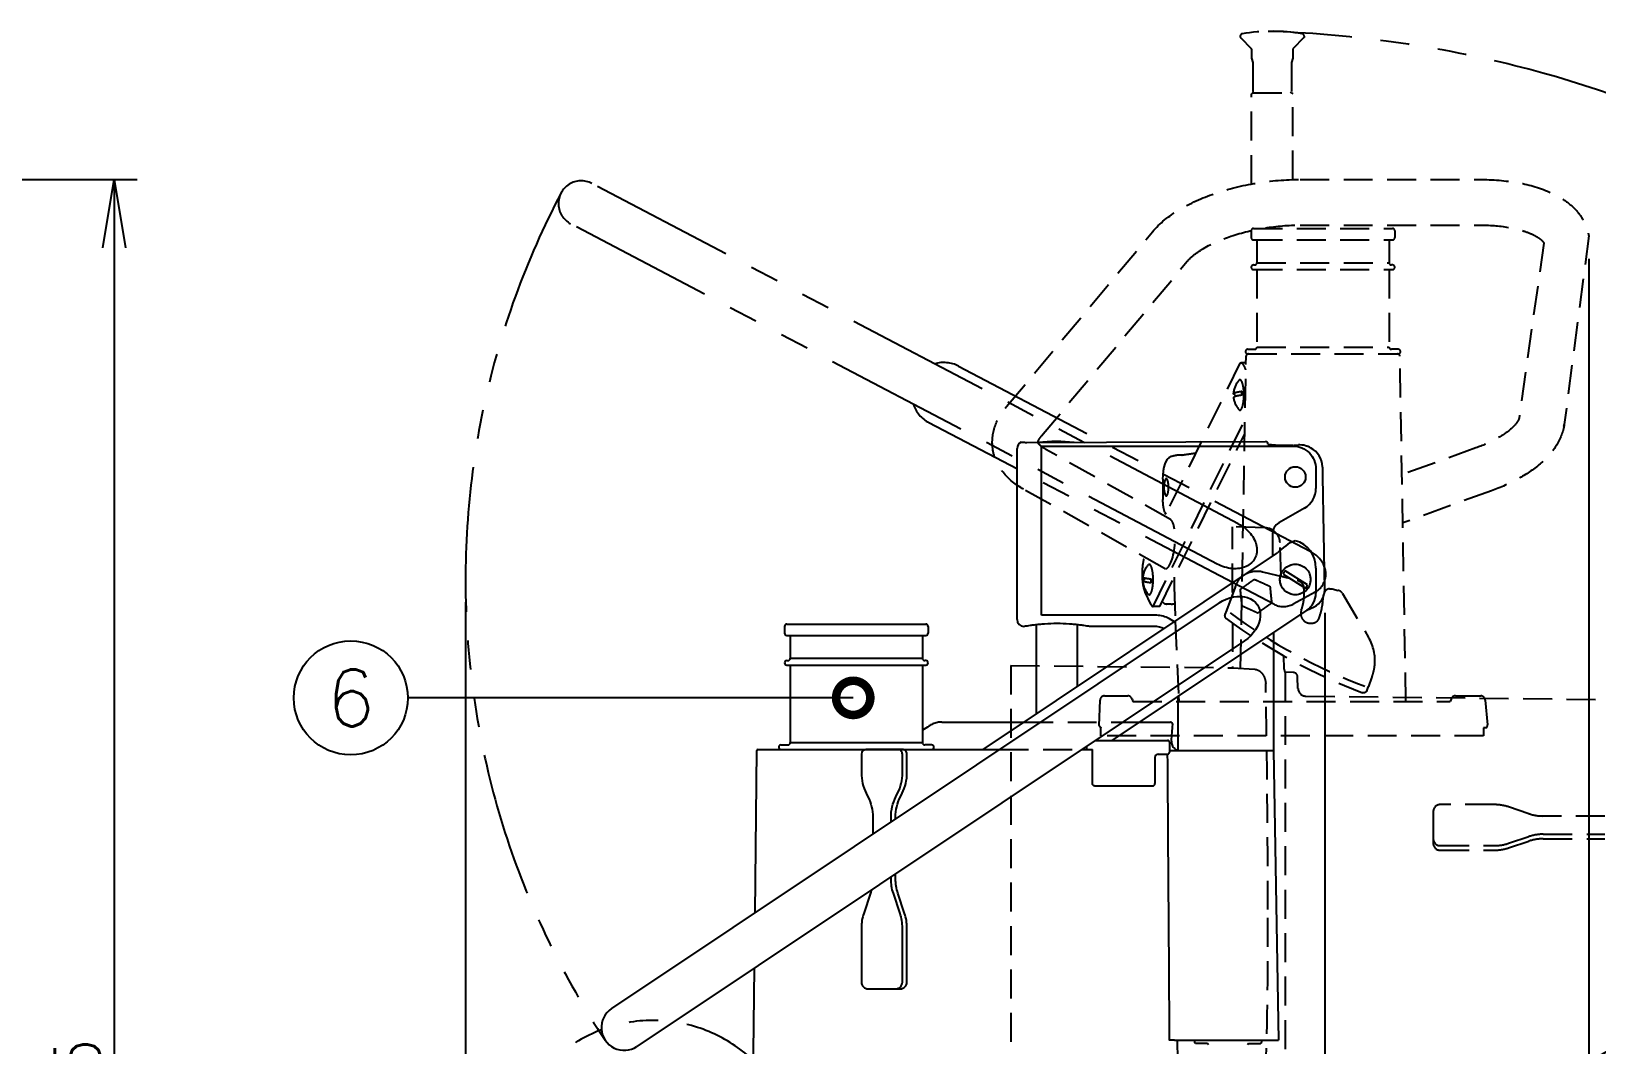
# Model space of a CAD drawing. Extents: x 230 to 4050, y 0 to 2754.
# Drawn here: x 2008 to 2695, y 1234 to 1679 of the extents above; entities that cross this region are included whole.
import ezdxf
from ezdxf.enums import TextEntityAlignment as Align

# ---------------------------------------------------------------- set-up
doc = ezdxf.new("R2010")
doc.units = 0
doc.header["$LTSCALE"] = 2
doc.linetypes.add('HIDDEN', pattern=[9.525, 6.35, -3.175])
doc.linetypes.add('PHANTOM', pattern=[63.5, 31.75, -6.35, 6.35, -6.35, 6.35, -6.35])
doc.layers.get('0').update_dxf_attribs({"linetype": 'CONTINUOUS'})
doc.layers.get('DEFPOINTS').update_dxf_attribs({"linetype": 'CONTINUOUS'})
doc.layers.add('DANMEN', color=7, linetype='CONTINUOUS')
doc.layers.add('SUNPOU', color=7, linetype='CONTINUOUS')
doc.styles.get("Standard").update_dxf_attribs({"font": 'romans.shx', "bigfont": 'extfont.shx'})
doc.dimstyles.get("Standard").update_dxf_attribs({"dimscale": 10, "dimtxt": 2, "dimasz": 3, "dimexe": 1, "dimexo": 1, "dimgap": 0.6, "dimtad": 3, "dimdec": 0, "dimzin": 0, "dimdsep": 46, "dimtxsty": 'STANDARD', "dimblk1": 'OPEN', "dimblk2": 'OPEN', "dimsah": 1, "dimcen": 1.5, "dimadec": 0, "dimazin": 0, "dimtfac": 1, "dimtdec": 0, "dimtmove": 0, "dimatfit": 0, "dimldrblk": 'DOTSMALL', "dimfxl": 1, "dimtvp": 1, "dimtolj": 1, "dimtzin": 0, "dimarcsym": 0})

# ---------------------------------------------------------------- blocks, each defined once
blk = doc.blocks.new('_DotSmall')
at = {"color": 0, "linetype": 'ByBlock', "const_width": 0.5}
blk.add_lwpolyline([(-0.0625, 0, 1), (0.0625, 0, 1)], format="xyb", close=True, dxfattribs=at)
blk = doc.blocks.new('_OPEN')
at = {"color": 0, "linetype": 'ByBlock'}
for p, q in [((-1, 0.167), (0, 0)), ((0, 0), (-1, -0.167)), ((0, 0), (-1, 0))]:
    blk.add_line(p, q, dxfattribs=at)
blk = doc.blocks.new('*D10')
at = {"layer": 'DEFPOINTS', "color": 0}
for p in [(2691.25, 1588.93), (2245.45, 1014.16), (2691.25, 567.97)]:
    blk.add_point(p, dxfattribs=at)
at = {"layer": 'SUNPOU', "color": 0, "linetype": 'ByBlock', "lineweight": -2}
for p, q in [((2691.25, 1578.93), (2691.25, 557.97)), ((2245.45, 1004.16), (2245.45, 557.97)), ((2275.45, 567.97), (2661.25, 567.97))]:
    blk.add_line(p, q, dxfattribs=at)
at = {"layer": 'SUNPOU', "color": 0, "lineweight": -2, "xscale": 30, "yscale": 30, "zscale": 30, "rotation": 180}
blk.add_blockref('_OPEN', (2245.45, 567.97), dxfattribs=at)
at = {"layer": 'SUNPOU', "color": 0, "lineweight": -2, "xscale": 30, "yscale": 30, "zscale": 30}
blk.add_blockref('_OPEN', (2691.25, 567.97), dxfattribs=at)
at = {"layer": 'SUNPOU', "color": 0, "insert": (2468.39, 583.97), "char_height": 20, "attachment_point": 5}
blk.add_mtext('\\A1;446', dxfattribs=at)
blk = doc.blocks.new('*D24')
at = {"layer": 'DEFPOINTS', "color": 0}
for p in [(2198.66, 1438.2), (3043.03, 1159.31), (3043.03, 467.97)]:
    blk.add_point(p, dxfattribs=at)
at = {"layer": 'SUNPOU', "color": 0, "linetype": 'ByBlock', "lineweight": -2}
for p, q in [((2198.66, 1428.2), (2198.66, 457.97)), ((3043.03, 1149.31), (3043.03, 457.97)), ((2228.66, 467.97), (3013.03, 467.97))]:
    blk.add_line(p, q, dxfattribs=at)
at = {"layer": 'SUNPOU', "color": 0, "lineweight": -2, "xscale": 30, "yscale": 30, "zscale": 30, "rotation": 180}
blk.add_blockref('_OPEN', (2198.66, 467.97), dxfattribs=at)
at = {"layer": 'SUNPOU', "color": 0, "lineweight": -2, "xscale": 30, "yscale": 30, "zscale": 30}
blk.add_blockref('_OPEN', (3043.03, 467.97), dxfattribs=at)
at = {"layer": 'SUNPOU', "color": 0, "insert": (2620.85, 483.97), "char_height": 20, "attachment_point": 5}
blk.add_mtext('\\A1;845', dxfattribs=at)
blk = doc.blocks.new('*D25')
at = {"layer": 'DEFPOINTS', "color": 0}
for p in [(2575.44, 1433.65), (2245.45, 1014.16), (2575.44, 617.97)]:
    blk.add_point(p, dxfattribs=at)
at = {"layer": 'SUNPOU', "color": 0, "linetype": 'ByBlock', "lineweight": -2}
for p, q in [((2575.44, 1423.65), (2575.44, 607.97)), ((2245.45, 1004.16), (2245.45, 607.97)), ((2275.45, 617.97), (2545.44, 617.97))]:
    blk.add_line(p, q, dxfattribs=at)
at = {"layer": 'SUNPOU', "color": 0, "lineweight": -2, "xscale": 30, "yscale": 30, "zscale": 30, "rotation": 180}
blk.add_blockref('_OPEN', (2245.45, 617.97), dxfattribs=at)
at = {"layer": 'SUNPOU', "color": 0, "lineweight": -2, "xscale": 30, "yscale": 30, "zscale": 30}
blk.add_blockref('_OPEN', (2575.44, 617.97), dxfattribs=at)
at = {"layer": 'SUNPOU', "color": 0, "insert": (2399.75, 633.97), "char_height": 20, "attachment_point": 5}
blk.add_mtext('\\A1;330', dxfattribs=at)
blk = doc.blocks.new('*D30')
at = {"layer": 'DEFPOINTS', "color": 0}
for p in [(1849.13, 1613.66), (1927.36, 808.66), (2044.62, 808.66)]:
    blk.add_point(p, dxfattribs=at)
at = {"layer": 'SUNPOU', "color": 0, "linetype": 'ByBlock', "lineweight": -2}
for p, q in [((1859.13, 1613.66), (2054.62, 1613.66)), ((2044.62, 1583.66), (2044.62, 838.66)), ((1937.36, 808.66), (2054.62, 808.66))]:
    blk.add_line(p, q, dxfattribs=at)
at = {"layer": 'SUNPOU', "color": 0, "lineweight": -2, "xscale": 30, "yscale": 30, "zscale": 30}
for p, rotation in [((2044.62, 1613.66), 90), ((2044.62, 808.66), 270)]:
    blk.add_blockref('_OPEN', p, dxfattribs=dict(at, rotation=rotation))
at = {"layer": 'SUNPOU', "color": 0, "insert": (2028.62, 1211.16), "char_height": 20, "attachment_point": 5, "rotation": 90}
blk.add_mtext('\\A1;805', dxfattribs=at)

msp = doc.modelspace()

# ---------------------------------------------------------------- linework, layer by layer
at = {"color": 2}
for p, q in [((2444.71, 1498.29), (2444.87, 1498.26)), ((2444.87, 1498.26), (2549.55, 1498.7)), ((2451.26, 1422.52), (2451.26, 1496.73)), ((2451.26, 1496.73), (2561.64, 1496.73)), ((2550.55, 1497.58), (2550.55, 1497.7)), ((2553.58, 1497.24), (2553.9, 1497.24)), ((2553.9, 1497.24), (2561.69, 1497.19)), ((2561.99, 1497.16), (2562.28, 1497.16)), ((2562.28, 1497.16), (2564.01, 1497.23)), ((2440.55, 1495.7), (2440.55, 1495.61)), ((2440.55, 1420.62), (2440.55, 1495.61)), ((2571.6, 1486.65), (2571.6, 1478.19)), ((2574.55, 1483.39), (2574.55, 1487.16)), ((2575.44, 1433.65), (2574.55, 1483.39)), ((2566.6, 1469.53), (2555.32, 1463.02)), ((2425.72, 1363.66), (2554.77, 1449.84)), ((2567.93, 1435.81), (2558.1, 1442.07)), ((2571.55, 1443.2), (2571.55, 1432.19)), ((2557.16, 1440.59), (2566.99, 1434.34)), ((2529.12, 1427.91), (2262.7, 1249.98)), ((2567.55, 1424.71), (2482.13, 1367.66)), ((2567.55, 1424.71), (2570.83, 1426.17)), ((2338.55, 1417.66), (2338.55, 1414.66)), ((2339.55, 1418.66), (2400.55, 1418.66)), ((2401.55, 1417.66), (2401.55, 1414.66)), ((2443.58, 1417.65), (2443.55, 1417.62)), ((2443.8, 1417.62), (2443.55, 1417.62)), ((2449.05, 1379.24), (2449.05, 1418.36)), ((2467.05, 1391.26), (2467.05, 1418.36)), ((2500.7, 1417.62), (2472.3, 1417.62)), ((2553.05, 1415.02), (2553.05, 1363.25)), ((2540.23, 1411.27), (2273.81, 1233.35)), ((2339.55, 1413.66), (2400.55, 1413.66)), ((2341.05, 1413.66), (2341.05, 1403.66)), ((2399.05, 1413.66), (2399.05, 1403.66)), ((2339.55, 1402.66), (2340.05, 1402.66)), ((2339.55, 1400.66), (2400.55, 1400.66)), ((2341.05, 1403.66), (2399.05, 1403.66)), ((2341.05, 1400.66), (2341.05, 1366.66)), ((2399.05, 1400.66), (2399.05, 1366.66)), ((2400.55, 1402.66), (2400.05, 1402.66)), ((2511.05, 1386.97), (2511.05, 1363.25)), ((2401.93, 1373.98), (2401.91, 1373.98)), ((2407.52, 1375.66), (2443.69, 1375.66)), ((2494.1, 1375.66), (2507.78, 1375.66)), ((2341.05, 1366.66), (2399.05, 1366.66)), ((2474.92, 1367.66), (2506.62, 1367.66)), ((2507.5, 1362.66), (2507.5, 1366.66)), ((2325.68, 1292.04), (2326.48, 1363.17)), ((2326.98, 1363.66), (2382.35, 1363.66)), ((2337.05, 1365.66), (2340.05, 1365.66)), ((2337.05, 1363.66), (2404.05, 1363.66)), ((2383.95, 1363.66), (2432.92, 1363.66)), ((2403.05, 1365.66), (2400.05, 1365.66)), ((2468.93, 1363.66), (2473.62, 1363.66)), ((2471, 1365.02), (2471, 1363.66)), ((2473.62, 1348.66), (2473.62, 1363.66)), ((2500.98, 1360.07), (2500.98, 1348.66)), ((2502.45, 1361.57), (2506.62, 1361.66)), ((2507.5, 1363.17), (2553.01, 1363.17)), ((2553.01, 1363.17), (2555.2, 1236.16)), ((2474.44, 1347.66), (2499.98, 1347.66)), ((2324.68, 1202.82), (2325.41, 1267.81)), ((2509.5, 1236.16), (2555.2, 1236.16)), ((2511.16, 1217.62), (2510.95, 1236.16)), ((2518.3, 1236.16), (2518.3, 1235.16)), ((2547.8, 1235.16), (2547.8, 1236.16)), ((2518.8, 1234.66), (2518.3, 1235.16)), ((2524.05, 1234.66), (2518.8, 1234.66)), ((2524.55, 1234.16), (2524.05, 1234.66)), ((2542.05, 1234.66), (2541.55, 1234.16)), ((2542.05, 1234.66), (2547.3, 1234.66)), ((2547.3, 1234.66), (2547.8, 1235.16))]:
    msp.add_line(p, q, dxfattribs=at)
for points in [[(2550.55, 1497.58), (2551.05, 1497.47), (2551.44, 1497.41), (2551.9, 1497.35), (2552.41, 1497.3), (2552.97, 1497.27), (2553.58, 1497.24)], [(2471, 1365.04), (2471, 1365.02)]]:
    msp.add_lwpolyline(points, dxfattribs=at)
for points in [[(2372.26, 1361.66), (2372.26, 1353.38, 0.116434), (2374.37, 1344.44), (2375.15, 1342.88, -0.116434), (2377.26, 1333.94), (2377.26, 1326.49)], [(2385.26, 1331.83), (2385.26, 1333.94, -0.116434), (2387.37, 1342.88), (2388.15, 1344.44, 0.116434), (2390.26, 1353.38), (2390.26, 1361.66, 0.414214), (2388.26, 1363.66), (2374.26, 1363.66)], [(2387.26, 1333.16), (2387.26, 1333.94, -0.116434), (2389.37, 1342.88), (2390.15, 1344.44, 0.116434), (2392.26, 1353.38), (2392.26, 1361.66, 0.414214), (2390.26, 1363.66), (2376.26, 1363.66)], [(2376.65, 1302.03, -0.018933), (2376.23, 1300.58), (2373.28, 1291.74, 0.080612), (2372.26, 1285.41), (2372.26, 1261.66, 0.414214), (2375.26, 1258.66), (2387.26, 1258.66, 0.414214), (2390.26, 1261.66), (2390.26, 1285.41, 0.080612), (2389.23, 1291.74), (2386.28, 1300.58, -0.080612), (2385.26, 1306.91), (2385.26, 1307.78)], [(2377.26, 1258.66), (2389.26, 1258.66, 0.414214), (2392.26, 1261.66), (2392.26, 1285.41, 0.080612), (2391.23, 1291.74), (2388.28, 1300.58, -0.080612), (2387.26, 1306.91), (2387.26, 1309.12)]]:
    msp.add_lwpolyline(points, format="xyb", dxfattribs=at)
for centre, radius in [((2562.55, 1483.16), 4.5), ((2562.55, 1438.2), 6.72)]:
    msp.add_circle(centre, radius, dxfattribs=at)
for centre, radius, start, end in [((2443.55, 1495.7), 3, 114.87626, 180), ((2459.13, 1601.14), 103.86, 261.52745, 262.02237), ((2458.05, 1418.7), 80, 84.63193, 95.84661), ((2549.55, 1497.7), 1, 0, 90), ((2564.39, 1487.25), 9.99, 89.09319, 92.19295), ((2564.38, 1487.16), 10.07, 69.8502, 89.03043), ((2564.39, 1487.22), 10.02, 66.29919, 69.77742), ((2564.54, 1487.14), 10.02, 62.02227, 67.27758), ((2564.55, 1487.16), 10, 2.68385, 62.01577), ((2564.56, 1487.16), 9.99, 0.00147, 2.69159), ((2561.6, 1478.19), 10, 300.00611, 359.99389), ((2558.05, 1458.3), 5.45, 119.99998, 179.99985), ((2568.99, 1437.54), 18.8, 110.02774, 139.1105), ((2559.57, 1443.59), 11.99, 358.13962, 75.60018), ((2562.55, 1438.2), 5.89, 138.9841, 156.07702), ((2562.55, 1438.2), 5.89, 318.9841, 336.07702), ((2562.55, 1432.19), 9, 303.73579, 0), ((2566.84, 1433.79), 8.6, 297.61548, 359.10006), ((2339.55, 1417.66), 1, 90, 180), ((2339.55, 1414.66), 1, 180, 270), ((2400.55, 1417.66), 1, 360, 90), ((2400.55, 1414.66), 1, 270, 360), ((2443.55, 1420.62), 3, 180, 270), ((2500.7, 1407.61), 10.01, 64.31225, 90.0015), ((2339.55, 1401.66), 1, 90, 180), ((2339.55, 1401.66), 1, 180, 270), ((2340.05, 1403.66), 1, 270, 0), ((2400.05, 1403.66), 1, 180, 270), ((2400.55, 1401.66), 1, 0, 90), ((2400.55, 1401.66), 1, 270, 0), ((2762.13, 832.26), 650.54, 123.62067, 123.92614), ((2407.45, 1365.7), 9.95, 112.97844, 123.67776), ((2407.49, 1365.59), 10.06, 100.44291, 112.93785), ((2407.52, 1365.38), 10.28, 90.00291, 100.42015), ((2507.78, 1374.66), 1, 356.2387, 90), ((2129.84, 1399.51), 379.76, 355.14081, 356.2387), ((2340.05, 1366.66), 1, 270, 0), ((2400.05, 1366.66), 1, 180, 270), ((2506.53, 1366.71), 0.952, 84.33281, 89.99063), ((2326.98, 1363.16), 0.5, 90, 179.35), ((2337.05, 1364.66), 1, 90, 180), ((2337.05, 1364.66), 1, 180, 270), ((2374.26, 1361.66), 2, 90, 180), ((2403.05, 1364.66), 1, 0, 90), ((2403.05, 1364.66), 1, 270, 0), ((2502.48, 1360.07), 1.5, 91.21552, 180), ((2506.53, 1362.61), 0.952, 270.00937, 275.66719), ((2511.98, 1366.69), 3.52, 256.74974, 257.61358), ((2512.04, 1367.34), 4.17, 258.68724, 264.34426), ((2512.04, 1367.34), 4.17, 264.3444, 270.00081), ((2499.94, 1348.6), 0.945, 270.00045, 271.17815), ((2499.94, 1348.61), 0.948, 271.17797, 272.12172), ((2499.98, 1348.66), 1, 270, 0), ((2268.26, 1241.67), 10, 123.73579, 303.73579)]:
    msp.add_arc(centre, radius, start, end, dxfattribs=at)
at = {"color": 2, "extrusion": (0, 0, -1)}
msp.add_ellipse((2534.68, 1419.59), major_axis=(11.26, 7.52), ratio=0.738558, start_param=4.711719, end_param=7.854344, dxfattribs=at)
at = {"color": 2}
for points, knots in [([(2442.29, 1498.42), (2442.29, 1498.42), (2442.32, 1498.44), (2442.38, 1498.43), (2442.5, 1498.45), (2442.65, 1498.46), (2442.86, 1498.47), (2443.26, 1498.47), (2443.59, 1498.45), (2443.82, 1498.41)], [0, 0, 0, 0, 0.014035, 0.056377, 0.127756, 0.22949, 0.363651, 0.533342, 1, 1, 1, 1]), ([(2561.64, 1496.73), (2562.94, 1496.72), (2565.58, 1496.19), (2568.89, 1493.93), (2571.09, 1490.58), (2571.6, 1487.95), (2571.6, 1486.65)], [0, 0, 0, 0, 0.250183, 0.500292, 0.750241, 1, 1, 1, 1]), ([(2501.1, 1422.52), (2496.95, 1422.51), (2488.64, 1422.52), (2472.03, 1422.52), (2459.57, 1422.52), (2451.26, 1422.52)], [0, 0, 0, 0, 0.25, 0.5, 1, 1, 1, 1]), ([(2509.52, 1419.62), (2508.61, 1420.32), (2506, 1421.89), (2502.97, 1422.52), (2501.1, 1422.52)], [0.1946629, 0.1946629, 0.1946629, 0.1946629, 0.5001207, 1, 1, 1, 1]), ([(2472.3, 1417.62), (2472.27, 1417.62), (2472.18, 1417.65), (2471.97, 1417.67), (2471.63, 1417.73), (2470.91, 1417.85), (2469.71, 1418.03), (2467.96, 1418.26), (2465.83, 1418.5), (2462.49, 1418.77), (2458.05, 1418.92), (2453.61, 1418.77), (2450.27, 1418.5), (2448.14, 1418.26), (2446.38, 1418.03), (2445.18, 1417.85), (2444.47, 1417.73), (2444.12, 1417.67), (2443.91, 1417.65), (2443.82, 1417.62), (2443.8, 1417.62)], [0, 0, 0, 0, 0.002483, 0.00989, 0.022135, 0.039055, 0.086063, 0.148782, 0.224604, 0.310589, 0.499995, 0.689402, 0.775388, 0.851212, 0.913934, 0.960943, 0.977864, 0.990109, 0.997517, 1, 1, 1, 1]), ([(2507.5, 1366.66), (2507.5, 1366.9), (2507.32, 1367.39), (2506.85, 1367.63), (2506.62, 1367.66)], [0, 0, 0, 0, 0.503966, 1, 1, 1, 1]), ([(2508.23, 1367.34), (2508.18, 1366.72), (2508.35, 1365.43), (2509.17, 1364.4), (2509.67, 1364.04)], [0, 0, 0, 0, 0.500498, 1, 1, 1, 1]), ([(2506.62, 1361.66), (2506.85, 1361.69), (2507.32, 1361.93), (2507.5, 1362.42), (2507.5, 1362.66)], [0, 0, 0, 0, 0.496034, 1, 1, 1, 1]), ([(2474.44, 1347.66), (2474.33, 1347.66), (2474.11, 1347.72), (2473.74, 1348.03), (2473.62, 1348.41), (2473.62, 1348.66)], [0, 0, 0, 0, 0.224584, 0.46589, 1, 1, 1, 1]), ([(2507.4, 1236.15), (2507.39, 1236.13), (2507.34, 1236.1), (2507.3, 1236.14), (2507.29, 1236.16)], [0, 0, 0, 0, 0.493251, 1, 1, 1, 1]), ([(2507.8, 1236.16), (2507.73, 1236.15), (2507.6, 1236.14), (2507.46, 1236.17), (2507.4, 1236.15)], [0, 0, 0, 0, 0.54857, 1, 1, 1, 1]), ([(2509.51, 1236.16), (2509.35, 1236.12), (2509.02, 1236.14), (2508.57, 1236.17), (2508.16, 1236.15), (2507.91, 1236.17), (2507.8, 1236.16)], [0, 0, 0, 0, 0.294275, 0.562334, 0.798434, 1, 1, 1, 1])]:
    msp.add_open_spline(points, degree=3, knots=knots, dxfattribs=at)
for points in [[(2552.6, 1458.3), (2552.6, 1455.06), (2552.6, 1450.01), (2552.6, 1448.39)], [(2506.41, 1361.66), (2506.71, 1320.33), (2507, 1276.99), (2507.29, 1236.16)], [(2509.67, 1364.04), (2509.74, 1363.98), (2509.82, 1363.91), (2509.88, 1363.84)], [(2509.9, 1363.82), (2510.29, 1363.57), (2510.72, 1363.37), (2511.17, 1363.26)]]:
    msp.add_open_spline(points, degree=3, dxfattribs=at)
at = {"layer": 'DANMEN', "color": 4, "linetype": 'HIDDEN'}
for p, q in [((2538.41, 1676.58), (2538.41, 1676.01)), ((2538.47, 1675.87), (2543.3, 1671.04)), ((2566.36, 1675.87), (2561.53, 1671.04)), ((2566.41, 1676.58), (2566.41, 1676.01)), ((2543.41, 1670.76), (2543.41, 1666.93)), ((2561.41, 1670.76), (2561.41, 1666.93)), ((2543.41, 1666.93), (2543.91, 1664.93)), ((2543.91, 1664.93), (2543.91, 1652.17)), ((2561.41, 1666.93), (2560.91, 1664.93)), ((2560.91, 1664.93), (2560.91, 1652.17)), ((2543.91, 1651.67), (2543.41, 1651.16)), ((2543.41, 1611.7), (2543.41, 1651.16)), ((2544.41, 1651.67), (2543.91, 1652.17)), ((2543.92, 1651.67), (2560.91, 1651.67)), ((2560.41, 1651.67), (2560.91, 1652.17)), ((2560.91, 1651.67), (2561.41, 1651.16)), ((2561.41, 1613.61), (2561.41, 1651.16)), ((2564.71, 1613.66), (2643.32, 1613.66)), ((2564.71, 1593.66), (2643.32, 1593.66)), ((2435.93, 1514.04), (2499.88, 1590.67)), ((2543.19, 1591.17), (2543.19, 1588.17)), ((2544.19, 1592.17), (2605.19, 1592.17)), ((2544.19, 1587.17), (2605.19, 1587.17)), ((2545.69, 1587.17), (2545.69, 1577.17)), ((2603.69, 1587.17), (2603.69, 1577.17)), ((2606.19, 1591.17), (2606.19, 1588.17)), ((2671.51, 1585.74), (2660.68, 1509.01)), ((2691.25, 1588.93), (2680.48, 1506.2)), ((2451.24, 1501.17), (2515.19, 1577.8)), ((2544.19, 1576.17), (2544.69, 1576.17)), ((2544.19, 1574.17), (2605.19, 1574.17)), ((2545.69, 1577.17), (2603.69, 1577.17)), ((2545.69, 1574.17), (2545.69, 1540.17)), ((2603.69, 1574.17), (2603.69, 1540.17)), ((2605.19, 1576.17), (2604.69, 1576.17)), ((2541.69, 1539.17), (2544.69, 1539.17)), ((2545.69, 1540.17), (2603.69, 1540.17)), ((2607.69, 1539.17), (2604.69, 1539.17)), ((2538.24, 1533.09), (2505.26, 1465.99)), ((2538.62, 1533.16), (2538.24, 1533.09)), ((2538.58, 1399.24), (2540.97, 1536.18)), ((2540.92, 1533.17), (2538.62, 1533.17)), ((2541.69, 1537.17), (2607.69, 1537.17)), ((2611.05, 1384.67), (2608.41, 1536.18)), ((2500.21, 1426.34), (2540.49, 1508.27)), ((2503.11, 1426.34), (2540.38, 1502.16)), ((2507.85, 1464.53), (2453.19, 1495.25)), ((2509.32, 1492.42), (2508.39, 1492.21)), ((2508.54, 1492.23), (2508.39, 1492.21)), ((2508.39, 1492.21), (2508.39, 1492.21)), ((2510.38, 1492.65), (2509.32, 1492.42)), ((2510.7, 1492.69), (2510.38, 1492.65)), ((2510.53, 1492.67), (2510.38, 1492.65)), ((2510.54, 1492.67), (2510.39, 1492.64)), ((2510.7, 1492.69), (2510.53, 1492.67)), ((2510.7, 1492.67), (2510.54, 1492.67)), ((2512.98, 1492.74), (2510.7, 1492.69)), ((2512.82, 1492.72), (2510.7, 1492.67)), ((2512.82, 1492.72), (2512.98, 1492.74)), ((2512.98, 1492.74), (2512.99, 1492.74)), ((2513.1, 1492.75), (2512.99, 1492.74)), ((2518.34, 1493.47), (2518.33, 1493.47)), ((2641.75, 1495.93), (2609.31, 1484.19)), ((2505.17, 1443.1), (2443.39, 1477.81)), ((2504.48, 1482.15), (2504.48, 1473.69)), ((2505.97, 1482.47), (2505.8, 1482.41)), ((2648.56, 1477.13), (2609.68, 1463.05)), ((2505.8, 1474.91), (2505.97, 1474.85)), ((2505.39, 1467.63), (2505.71, 1466.91)), ((2549.24, 1460.86), (2535.03, 1461.31)), ((2535.03, 1432.47), (2535.03, 1461.31)), ((2556.37, 1439.61), (2555.89, 1454.23)), ((2548.12, 1441.64), (2563.3, 1437.9)), ((2536.15, 1434.88), (2532.35, 1424.67)), ((2536.15, 1434.88), (2534.51, 1430.47)), ((2536.16, 1434.89), (2536.15, 1434.88)), ((2536.15, 1434.88), (2536.15, 1434.88)), ((2536.38, 1435.5), (2536.17, 1434.92)), ((2496.58, 1432.68), (2499.08, 1427.43)), ((2504.17, 1428.49), (2504.73, 1427.99)), ((2538.51, 1433.59), (2538.48, 1433.93)), ((2566.32, 1434.53), (2566.32, 1434.52)), ((2574.75, 1430.75), (2574.74, 1430.61)), ((2574.76, 1430.84), (2574.75, 1430.75)), ((2575.16, 1432.26), (2574.94, 1431.68)), ((2578.68, 1434.11), (2581.41, 1433.44)), ((2578.68, 1434.11), (2578.68, 1434.1)), ((2583.28, 1432.05), (2594.71, 1412.7)), ((2500.19, 1426.34), (2500.21, 1426.34)), ((2503.09, 1426.33), (2500.19, 1426.33)), ((2508.18, 1427.41), (2506.11, 1427.45)), ((2509.71, 1427.36), (2508.64, 1427.38)), ((2532.35, 1424.67), (2531.67, 1422.85)), ((2531.81, 1421.23), (2531.87, 1421.41)), ((2572.97, 1421.22), (2572.96, 1421.19)), ((2574.51, 1427.49), (2574.5, 1427.46)), ((2509.92, 1419.89), (2511.31, 1387.15)), ((2535.03, 1419.14), (2535.03, 1399.47)), ((2437.73, 1400.5), (2437.73, 1212.05)), ((2437.73, 1400.5), (2534.96, 1399.47)), ((2557.68, 1398.89), (2557.5, 1404.73)), ((2534.96, 1399.47), (2544.78, 1398.84)), ((2561.64, 1397.42), (2558.03, 1397.52)), ((2558.03, 1397.37), (2558.03, 1190.07)), ((2563.73, 1390.44), (2563.58, 1395.48)), ((2596.01, 1395.02), (2594.6, 1391.25)), ((2596.02, 1395.07), (2596.01, 1395.02)), ((2596.24, 1395.64), (2596.02, 1395.07)), ((2596.24, 1395.64), (2596.03, 1395.07)), ((2596.25, 1395.67), (2596.24, 1395.64)), ((2478.88, 1387.17), (2489.08, 1387.16)), ((2567.19, 1387.04), (2727.54, 1385.24)), ((2593.92, 1389.44), (2594.64, 1391.34)), ((2594.6, 1391.25), (2594.6, 1391.25)), ((2632.78, 1387.16), (2643.86, 1387.17)), ((2476.9, 1385.25), (2476.44, 1374.16)), ((2491, 1385.72), (2491.31, 1384.67)), ((2491.31, 1384.67), (2630.53, 1384.67)), ((2630.86, 1385.75), (2630.53, 1384.67)), ((2645.85, 1385.35), (2646.79, 1374.44)), ((2443.69, 1375.66), (2494.1, 1375.66)), ((2477.27, 1369.67), (2477.33, 1373.17)), ((2646.46, 1373.17), (2645.03, 1373.11)), ((2645.03, 1373.11), (2645.09, 1369.67)), ((2645.09, 1369.67), (2477.27, 1369.67)), ((2432.92, 1363.66), (2468.93, 1363.66)), ((2649.78, 1339.47), (2626.03, 1339.47)), ((2623.03, 1336.47), (2623.03, 1324.47)), ((2623.03, 1334.47), (2623.03, 1322.47)), ((2664.95, 1335.49), (2656.11, 1338.44)), ((2698.31, 1334.47), (2671.28, 1334.47)), ((2656.11, 1322.49), (2664.95, 1325.44)), ((2671.28, 1326.47), (2698.31, 1326.47)), ((2626.03, 1321.47), (2649.78, 1321.47)), ((2626.03, 1319.47), (2649.78, 1319.47)), ((2656.11, 1320.49), (2664.95, 1323.44)), ((2671.28, 1324.47), (2698.31, 1324.47))]:
    msp.add_line(p, q, dxfattribs=at)
at = {"layer": 'DANMEN', "color": 4, "linetype": 'PHANTOM'}
for p, q in [((2537.55, 1462.67), (2254.08, 1611.93)), ((2528.23, 1444.97), (2244.76, 1594.24)), ((2414.91, 1531.77), (2569.07, 1450.59)), ((2553.07, 1427.37), (2401.87, 1506.99)), ((2571.23, 1432.68), (2561.56, 1427.42))]:
    msp.add_line(p, q, dxfattribs=at)
at = {"layer": 'DANMEN', "color": 4, "linetype": 'HIDDEN'}
for points in [[(2508.39, 1492.21), (2508.08, 1492.12), (2507.14, 1491.64), (2506.36, 1490.92), (2505.76, 1490.02), (2505.29, 1488.93), (2504.9, 1487.55), (2504.61, 1485.85), (2504.43, 1483.92), (2504.38, 1482.15)], [(2518.33, 1493.47), (2517.58, 1493.37), (2516.51, 1493.21), (2515.54, 1493.07), (2514.7, 1492.94), (2514, 1492.85), (2513.46, 1492.78), (2513.1, 1492.75)], [(2509.45, 1439.22), (2509.49, 1435.02), (2509.92, 1419.89)], [(2491, 1385.72), (2490.9, 1385.99), (2490.71, 1386.32), (2490.46, 1386.61), (2490.16, 1386.85), (2489.83, 1387.02), (2489.46, 1387.13), (2489.08, 1387.16)], [(2511.31, 1387.15), (2511.44, 1384.67)], [(2632.78, 1387.16), (2632.4, 1387.13), (2632.03, 1387.02), (2631.69, 1386.85), (2631.4, 1386.61), (2631.15, 1386.32), (2630.96, 1385.99), (2630.86, 1385.75)]]:
    msp.add_lwpolyline(points, dxfattribs=at)
at = {"layer": 'DANMEN', "color": 4, "linetype": 'PHANTOM'}
msp.add_circle((2562.55, 1438.2), 6.72, dxfattribs=at)
at = {"layer": 'DANMEN', "color": 4, "linetype": 'HIDDEN'}
for centre, radius, start, end in [((2539.41, 1676.58), 1, 99.4715, 180), ((2538.61, 1676.01), 0.2, 180, 225), ((2552.41, 1598.66), 80, 80.5285, 99.4715), ((2565.41, 1676.58), 1, 0, 80.5285), ((2566.21, 1676.01), 0.2, 315, 0), ((2543.01, 1670.76), 0.4, 0, 45), ((2561.81, 1670.76), 0.4, 135, 180), ((2544.19, 1591.17), 1, 90, 180), ((2544.19, 1588.17), 1, 180, 270), ((2605.19, 1591.17), 1, 360, 90), ((2605.19, 1588.17), 1, 270, 360), ((2544.19, 1575.17), 1, 90, 180), ((2544.19, 1575.17), 1, 180, 270), ((2544.69, 1577.17), 1, 270, 0), ((2604.69, 1577.17), 1, 180, 270), ((2605.19, 1575.17), 1, 0, 90), ((2605.19, 1575.17), 1, 270, 0), ((2541.69, 1538.17), 1, 90, 180), ((2541.69, 1538.17), 1, 180, 270), ((2544.69, 1540.17), 1, 270, 0), ((2604.69, 1540.17), 1, 180, 270), ((2607.69, 1538.17), 1, 0, 90), ((2607.69, 1538.17), 1, 270, 0), ((2541.97, 1536.17), 1, 90, 179), ((2607.41, 1536.17), 1, 1, 90), ((2545.06, 1519.17), 9.67, 138.67185, 176.69353), ((2545.06, 1519.17), 9.67, 187.16199, 221.32814), ((2558.72, 1519.16), 22.59, 179.70115, 181.83116), ((2517.91, 1519.22), 21.27, 1.90418, 4.2226), ((2516.6, 1519.17), 22.57, 359.70043, 1.92451), ((2672.74, 1507.29), 7.82, 345.94012, 351.92743), ((2525.56, 1420.06), 74.14, 101.80717, 103.26802), ((2528.74, 1419.37), 74.83, 97.63859, 97.99482), ((2528.73, 1419.51), 74.69, 97.65047, 97.99481), ((2514.9, 1478.66), 10, 178.14635, 179.81139), ((2514.9, 1478.66), 10, 178.14633, 179.62204), ((2514.9, 1478.66), 10, 179.62212, 179.81165), ((2514.9, 1478.66), 10, 179.81165, 179.99988), ((2514.9, 1478.66), 10, 179.81152, 180), ((2514.9, 1478.66), 10, 179.99993, 181.46727), ((2514.9, 1478.66), 10, 180.00012, 181.46742), ((2514.9, 1478.66), 10, 181.46726, 182.91503), ((2514.9, 1478.66), 10, 181.46734, 182.91485), ((2514.9, 1478.66), 10, 176.68981, 178.14645), ((2514.9, 1478.66), 10, 182.91503, 186.0713), ((2514.9, 1478.66), 10, 182.91519, 184.66508), ((2514.9, 1478.66), 10, 168.10757, 176.68956), ((2514.9, 1478.66), 10, 186.07151, 189.35075), ((2514.9, 1478.66), 10, 187.97095, 191.73391), ((2514.9, 1478.66), 10, 191.73399, 192.90062), ((2514.9, 1478.66), 10, 191.73398, 192.90066), ((2514.9, 1478.66), 10, 166.93436, 168.10752), ((2514.9, 1478.66), 10, 166.93429, 168.1075), ((2514.91, 1478.66), 10, 192.90114, 196.86266), ((2514.9, 1478.66), 10, 163.13725, 166.93389), ((2531.48, 1473.69), 27, 179.99963, 180.91375), ((2549, 1453.96), 6.9, 2.23764, 88), ((2505.27, 1438.2), 9.67, 138.67185, 173.19701), ((2505.27, 1438.2), 9.67, 183.63889, 221.32815), ((2519, 1438.2), 22.66, 178.42051, 180.63822), ((2518.65, 1438.21), 22.31, 178.09767, 178.41813), ((2477.56, 1438.18), 21.83, 356.1558, 358.424), ((2476.72, 1438.2), 22.66, 358.42051, 0.63822), ((2545.4, 1431.44), 9.86, 159.33056, 159.58142), ((2545.4, 1431.44), 9.87, 159.31034, 159.50488), ((2545.69, 1431.99), 9.95, 147.34528, 159.36944), ((2545.68, 1432), 9.93, 147.35405, 159.36925), ((2545.84, 1431.93), 20.64, 339.60646, 353.20053), ((2545.85, 1431.93), 20.63, 339.60657, 353.20983), ((2545.88, 1431.92), 20.6, 5.70249, 7.27533), ((2545.91, 1431.91), 20.57, 353.22367, 353.43501), ((2545.93, 1431.91), 20.56, 353.23296, 353.4359), ((2545.82, 1431.92), 20.66, 353.45538, 5.68804), ((2545.67, 1431.24), 29.08, 352.58848, 354.94781), ((2545.65, 1431.24), 29.11, 355.00071, 358.74974), ((2577.73, 1430.63), 2.98, 174.25684, 175.91101), ((2577.74, 1430.63), 2.98, 167.16107, 174.25702), ((2577.71, 1430.63), 2.96, 165.7304, 167.15478), ((2577.72, 1430.63), 2.97, 159.2243, 165.72443), ((2577.97, 1431.2), 3, 146.49786, 159.35836), ((2577.95, 1431.21), 2.98, 148.94163, 159.37485), ((2577.95, 1431.21), 2.98, 146.01557, 148.93023), ((2577.95, 1431.22), 2.97, 145.49898, 146.48541), ((2577.95, 1431.21), 2.98, 142.89694, 146.01578), ((2577.94, 1431.21), 2.98, 135.61204, 142.88987), ((2577.95, 1431.2), 2.99, 129.31469, 135.60903), ((2577.95, 1431.2), 2.98, 122.51483, 129.30532), ((2577.96, 1431.2), 2.99, 115.76109, 122.51374), ((2577.95, 1431.2), 2.99, 109.7494, 115.75072), ((2577.96, 1431.18), 3.01, 102.27671, 109.74905), ((2577.96, 1431.19), 3, 97.69487, 102.26826), ((2580.69, 1430.52), 3.01, 30.59496, 76.14757), ((2508.78, 1432.85), 5.47, 263.60436, 268.44217), ((2533.07, 1422.32), 1.5, 159.4023, 233.66311), ((2681.01, 1623.37), 251.11, 233.65292, 249.23642), ((2681.01, 1623.37), 248.11, 233.65292, 249.23642), ((2569.15, 1423.27), 4.22, 167.9745, 183.00524), ((2569.13, 1423.27), 4.2, 159.59582, 167.94157), ((2569, 1422.65), 4.2, 336.04396, 338.60796), ((2545.84, 1431.2), 28.91, 339.58186, 339.74926), ((2545.81, 1431.21), 28.94, 339.81647, 340.7022), ((2545.76, 1431.23), 28.99, 340.70242, 342.5107), ((2545.68, 1431.24), 29.07, 342.52065, 352.51882), ((2569.59, 1423.21), 4.16, 270.6644, 310.31295), ((2568.99, 1422.66), 4.21, 321.49701, 323.82426), ((2569, 1422.65), 4.2, 323.8253, 328.37177), ((2568.98, 1422.66), 4.23, 328.37815, 336.04169), ((2577.58, 1402.56), 19.9, 354.6044, 30.60398), ((2577.59, 1402.56), 19.9, 354.61644, 30.60589), ((2577.65, 1402.56), 19.83, 348.09206, 354.5925), ((2562.2, 1399.12), 4.52, 182.77869, 202.72933), ((2561.59, 1395.42), 2, 1.65788, 88.5), ((2577.64, 1402.56), 19.84, 339.6769, 348.0833), ((-3105.19, 1288.06), 5655.73, 0.0541, 1.0591), ((2567.23, 1390.54), 3.5, 181.65788, 269.35), ((2643.86, 1385.17), 2, 5.16061, 89.99655), ((2645.05, 1374.21), 1.75, 323.60423, 7.56488), ((2626.03, 1336.47), 3, 90, 180), ((2649.78, 1319.47), 20, 71.56505, 90), ((2671.28, 1354.47), 20, 251.56505, 270), ((2671.28, 1306.47), 20, 90, 108.43495), ((2626.03, 1324.47), 3, 180, 270), ((2626.03, 1322.47), 3, 180, 270), ((2649.78, 1341.47), 20, 270, 288.43495), ((2649.78, 1339.47), 20, 270, 288.43495), ((2671.28, 1304.47), 20, 90, 108.43495), ((447.14, 1284.27), 2103.42, 358.24771, 0.24886)]:
    msp.add_arc(centre, radius, start, end, dxfattribs=at)
at = {"layer": 'DANMEN', "color": 4, "linetype": 'PHANTOM'}
for centre, radius, start, end in [((2534.5, 1170.27), 508.62, 358.21191, 88.18769), ((2562.55, 1438.2), 363.88, 152.22975, 213.73579), ((2249.42, 1603.09), 10, 62.22975, 242.22975), ((2408.39, 1519.38), 14, 62.22975, 106.64506), ((2408.39, 1519.38), 14, 197.81444, 242.22975), ((2562.55, 1438.2), 14, 28.49395, 62.22975), ((2566.94, 1440.59), 9, 298.49395, 28.49395), ((2557.26, 1435.33), 9, 242.22975, 298.49395), ((2280.85, 1180.96), 63.86, 19.58725, 250.15984)]:
    msp.add_arc(centre, radius, start, end, dxfattribs=at)
at = {"layer": 'DANMEN', "color": 4, "linetype": 'HIDDEN'}
msp.add_ellipse((2506.5, 1453.82), major_axis=(0.9, 10.86), ratio=0.294921, start_param=3.006326, end_param=6.146948, dxfattribs=at)
at = {"layer": 'DANMEN', "color": 4, "linetype": 'PHANTOM', "extrusion": (0, 0, -1)}
msp.add_ellipse((2532.89, 1453.82), major_axis=(11.98, -6.31), ratio=0.738558, start_param=4.711719, end_param=7.854344, dxfattribs=at)
at = {"layer": 'DANMEN', "color": 4, "linetype": 'HIDDEN'}
for points, knots in [([(2499.88, 1590.67), (2503.1, 1594.5), (2511.78, 1601.22), (2527.49, 1608.14), (2545.53, 1612.57), (2558.29, 1613.66), (2564.71, 1613.66)], [0, 0, 0, 0, 0.21279, 0.457761, 0.726898, 1, 1, 1, 1]), ([(2643.32, 1613.66), (2649.03, 1613.66), (2659.81, 1612.85), (2672.52, 1609.28), (2680.89, 1604.62), (2685.97, 1600.25), (2689.64, 1594.96), (2690.93, 1590.91), (2691.25, 1588.93)], [0, 0, 0, 0, 0.2918775, 0.5498405, 0.6668746, 0.7789716, 0.8893705, 0.9921114, 0.9921114, 0.9921114, 0.9921114]), ([(2515.19, 1577.8), (2516.03, 1578.79), (2518.27, 1580.86), (2524.46, 1584.99), (2534.89, 1589.38), (2549.21, 1592.79), (2559.52, 1593.66), (2564.71, 1593.66)], [0, 0, 0, 0, 0.073396, 0.171175, 0.419014, 0.706871, 1, 1, 1, 1]), ([(2643.32, 1593.66), (2647.57, 1593.66), (2653.66, 1593.25), (2661.12, 1591.64), (2665.46, 1590.18), (2668.62, 1588.58), (2670.42, 1587.25), (2671.16, 1586.38), (2671.42, 1586.02), (2671.5, 1585.82), (2671.51, 1585.74)], [0, 0, 0, 0, 0.422716, 0.604518, 0.758432, 0.877749, 0.956046, 0.979018, 0.991744, 1, 1, 1, 1]), ([(2540.87, 1530.15), (2540.75, 1530.5), (2540.51, 1531.14), (2540.09, 1532), (2539.57, 1532.76), (2538.98, 1533.16), (2538.62, 1533.16)], [0.532118, 0.532118, 0.532118, 0.532118, 0.6631753, 0.7776612, 0.8700521, 1, 1, 1, 1]), ([(2538, 1525.73), (2537.99, 1525.72), (2537.91, 1525.67), (2537.85, 1525.6), (2537.8, 1525.55)], [0, 0, 0, 0, 0.230463, 1, 1, 1, 1]), ([(2539.99, 1520.02), (2539.98, 1520.46), (2539.93, 1521.3), (2539.79, 1522.49), (2539.59, 1523.56), (2539.38, 1524.34), (2539.18, 1524.87), (2539.03, 1525.18), (2538.87, 1525.44), (2538.67, 1525.67), (2538.42, 1525.83), (2538.17, 1525.82), (2538.06, 1525.76), (2538, 1525.73)], [0, 0, 0, 0, 0.197275, 0.382333, 0.548483, 0.690059, 0.750324, 0.803131, 0.84844, 0.886574, 0.945295, 0.971531, 1, 1, 1, 1]), ([(2535.41, 1519.72), (2535.41, 1519.77), (2535.46, 1519.85), (2535.56, 1519.94), (2535.73, 1520.04), (2536.01, 1520.16), (2536.43, 1520.29), (2536.96, 1520.42), (2537.6, 1520.55), (2538.33, 1520.68), (2538.85, 1520.75), (2539.12, 1520.78)], [0, 0, 0, 0, 0.038949, 0.065848, 0.098935, 0.184991, 0.298148, 0.437801, 0.602611, 0.790748, 1, 1, 1, 1]), ([(2536.13, 1519.28), (2536.02, 1519.31), (2535.83, 1519.37), (2535.62, 1519.46), (2535.51, 1519.54), (2535.45, 1519.6), (2535.41, 1519.66), (2535.41, 1519.7), (2535.41, 1519.72)], [0, 0, 0, 0, 0.375802, 0.659143, 0.768146, 0.85792, 0.932743, 1, 1, 1, 1]), ([(2539.18, 1519.05), (2538.9, 1519.01), (2538.37, 1518.94), (2537.62, 1518.81), (2536.98, 1518.68), (2536.44, 1518.54), (2536.07, 1518.42), (2535.83, 1518.32), (2535.69, 1518.25), (2535.59, 1518.18), (2535.51, 1518.11), (2535.47, 1518.04), (2535.46, 1517.98), (2535.47, 1517.96)], [0, 0, 0, 0, 0.212683, 0.403273, 0.569418, 0.70919, 0.821214, 0.866632, 0.905034, 0.936654, 0.962042, 0.982383, 1, 1, 1, 1]), ([(2538.01, 1512.6), (2538.07, 1512.56), (2538.2, 1512.5), (2538.42, 1512.51), (2538.63, 1512.63), (2538.82, 1512.83), (2539.01, 1513.11), (2539.26, 1513.62), (2539.52, 1514.46), (2539.76, 1515.64), (2539.93, 1517.01), (2540.01, 1518.49), (2540.01, 1519.51), (2539.99, 1520.02)], [0, 0, 0, 0, 0.025824, 0.049959, 0.076721, 0.109289, 0.149257, 0.19719, 0.316477, 0.463669, 0.632243, 0.814039, 1, 1, 1, 1]), ([(2429.86, 1495.62), (2429.42, 1498.88), (2430.22, 1505.74), (2433.79, 1511.49), (2435.93, 1514.04)], [0, 0, 0, 0, 0.496871, 1, 1, 1, 1]), ([(2537.8, 1512.78), (2537.82, 1512.76), (2537.88, 1512.69), (2537.95, 1512.63), (2538.01, 1512.6)], [0, 0, 0, 0, 0.271657, 1, 1, 1, 1]), ([(2660.68, 1509.01), (2660.65, 1508.82), (2660.45, 1508.22), (2659.3, 1506.26), (2655.95, 1503.05), (2649.82, 1499.2), (2644.67, 1496.99), (2641.75, 1495.93)], [0, 0, 0, 0, 0.024579, 0.079796, 0.288193, 0.605413, 1, 1, 1, 1]), ([(2680.48, 1506.2), (2680.01, 1502.87), (2677.33, 1496.28), (2669.91, 1488.33), (2660.11, 1481.87), (2652.6, 1478.59), (2648.56, 1477.13)], [0, 0, 0, 0, 0.223315, 0.45694, 0.714419, 1, 1, 1, 1]), ([(2449.67, 1498.34), (2449.65, 1498.36), (2449.72, 1498.56), (2449.82, 1499.04), (2450.34, 1500.01), (2450.88, 1500.73), (2451.24, 1501.17)], [0, 0, 0, 0, 0.028444, 0.168133, 0.478537, 1, 1, 1, 1]), ([(2453.19, 1495.25), (2452.49, 1495.64), (2451.38, 1496.35), (2450.3, 1497.35), (2449.87, 1497.93), (2449.72, 1498.16), (2449.7, 1498.29), (2449.67, 1498.34)], [0, 0, 0, 0, 0.510022, 0.828843, 0.919146, 0.969134, 1, 1, 1, 1]), ([(2443.39, 1477.81), (2440.01, 1479.71), (2435.28, 1483.39), (2431.19, 1490), (2430.12, 1493.73), (2429.86, 1495.62)], [0, 0, 0, 0, 0.504118, 0.751754, 1, 1, 1, 1]), ([(2513.2, 1492.75), (2513.18, 1492.75), (2513.1, 1492.74), (2513.02, 1492.73), (2512.96, 1492.73)], [0, 0, 0, 0, 0.274121, 1, 1, 1, 1]), ([(2518.34, 1493.47), (2517.37, 1493.34), (2515.65, 1493.09), (2513.94, 1492.82), (2513.2, 1492.75)], [0, 0, 0, 0, 0.570054, 1, 1, 1, 1]), ([(2505.41, 1481.79), (2505.4, 1481.77), (2505.37, 1481.69), (2505.35, 1481.62), (2505.33, 1481.56)], [0, 0, 0, 0, 0.240104, 1, 1, 1, 1]), ([(2505.41, 1481.79), (2505.4, 1481.77), (2505.37, 1481.69), (2505.35, 1481.62), (2505.33, 1481.56)], [0, 0, 0, 0, 0.240069, 1, 1, 1, 1]), ([(2505.49, 1481.99), (2505.49, 1481.98), (2505.45, 1481.91), (2505.43, 1481.84), (2505.41, 1481.79)], [0, 0, 0, 0, 0.23775, 1, 1, 1, 1]), ([(2505.49, 1481.99), (2505.49, 1481.98), (2505.45, 1481.91), (2505.43, 1481.84), (2505.41, 1481.79)], [0, 0, 0, 0, 0.237795, 1, 1, 1, 1]), ([(2505.58, 1482.15), (2505.57, 1482.14), (2505.54, 1482.09), (2505.51, 1482.04), (2505.49, 1481.99)], [0, 0, 0, 0, 0.237187, 1, 1, 1, 1]), ([(2505.58, 1482.15), (2505.57, 1482.14), (2505.54, 1482.09), (2505.51, 1482.04), (2505.49, 1481.99)], [0, 0, 0, 0, 0.237164, 1, 1, 1, 1]), ([(2505.66, 1482.28), (2505.65, 1482.27), (2505.62, 1482.23), (2505.6, 1482.19), (2505.58, 1482.15)], [0, 0, 0, 0, 0.235612, 1, 1, 1, 1]), ([(2505.66, 1482.28), (2505.65, 1482.27), (2505.62, 1482.23), (2505.6, 1482.19), (2505.58, 1482.15)], [0, 0, 0, 0, 0.235631, 1, 1, 1, 1]), ([(2505.8, 1482.41), (2505.78, 1482.4), (2505.73, 1482.37), (2505.69, 1482.32), (2505.66, 1482.28)], [0, 0, 0, 0, 0.227177, 1, 1, 1, 1]), ([(2505.8, 1482.41), (2505.78, 1482.4), (2505.73, 1482.37), (2505.69, 1482.32), (2505.66, 1482.28)], [0, 0, 0, 0, 0.227144, 1, 1, 1, 1]), ([(2505.97, 1474.85), (2506.13, 1474.85), (2506.31, 1475.05), (2506.44, 1475.3), (2506.56, 1475.58), (2506.69, 1475.99), (2506.81, 1476.56), (2506.93, 1477.46), (2506.98, 1478.66), (2506.93, 1479.86), (2506.81, 1480.76), (2506.69, 1481.33), (2506.56, 1481.74), (2506.44, 1482.02), (2506.31, 1482.27), (2506.13, 1482.47), (2505.97, 1482.47)], [0, 0, 0, 0, 0.058329, 0.080664, 0.106326, 0.167219, 0.23956, 0.321061, 0.499998, 0.678936, 0.760439, 0.83278, 0.893674, 0.919335, 0.94167, 1, 1, 1, 1]), ([(2505.39, 1467.63), (2505.24, 1467.96), (2504.99, 1468.75), (2504.61, 1470.62), (2504.5, 1472.17), (2504.49, 1473.26)], [0, 0, 0, 0, 0.191263, 0.430191, 1, 1, 1, 1]), ([(2505.33, 1475.76), (2505.34, 1475.74), (2505.36, 1475.66), (2505.39, 1475.59), (2505.41, 1475.54)], [0, 0, 0, 0, 0.259721, 1, 1, 1, 1]), ([(2505.33, 1475.76), (2505.34, 1475.74), (2505.36, 1475.66), (2505.39, 1475.59), (2505.41, 1475.54)], [0, 0, 0, 0, 0.259749, 1, 1, 1, 1]), ([(2505.41, 1475.54), (2505.41, 1475.52), (2505.44, 1475.45), (2505.47, 1475.38), (2505.49, 1475.33)], [0, 0, 0, 0, 0.262229, 1, 1, 1, 1]), ([(2505.41, 1475.54), (2505.41, 1475.52), (2505.44, 1475.45), (2505.47, 1475.38), (2505.49, 1475.33)], [0, 0, 0, 0, 0.262183, 1, 1, 1, 1]), ([(2505.49, 1475.33), (2505.5, 1475.31), (2505.52, 1475.26), (2505.55, 1475.21), (2505.57, 1475.17)], [0, 0, 0, 0, 0.262914, 1, 1, 1, 1]), ([(2505.49, 1475.33), (2505.5, 1475.31), (2505.52, 1475.26), (2505.55, 1475.21), (2505.57, 1475.17)], [0, 0, 0, 0, 0.262934, 1, 1, 1, 1]), ([(2505.57, 1475.17), (2505.58, 1475.16), (2505.61, 1475.11), (2505.64, 1475.07), (2505.66, 1475.04)], [0, 0, 0, 0, 0.264466, 1, 1, 1, 1]), ([(2505.57, 1475.17), (2505.58, 1475.16), (2505.61, 1475.11), (2505.64, 1475.07), (2505.66, 1475.04)], [0, 0, 0, 0, 0.264445, 1, 1, 1, 1]), ([(2505.66, 1475.04), (2505.67, 1475.03), (2505.71, 1474.98), (2505.76, 1474.93), (2505.8, 1474.91)], [0, 0, 0, 0, 0.274824, 1, 1, 1, 1]), ([(2505.66, 1475.04), (2505.67, 1475.03), (2505.71, 1474.98), (2505.76, 1474.93), (2505.8, 1474.91)], [0, 0, 0, 0, 0.274909, 1, 1, 1, 1]), ([(2495.64, 1444.88), (2495.49, 1443.77), (2495.32, 1441.48), (2495.39, 1438.15), (2495.77, 1435.17), (2496.24, 1433.39), (2496.58, 1432.68)], [0, 0, 0, 0, 0.272443, 0.555659, 0.809599, 1, 1, 1, 1]), ([(2496.07, 1447.28), (2496.03, 1447.1), (2495.86, 1446.3), (2495.73, 1445.5), (2495.64, 1444.88)], [0, 0, 0, 0, 0.237548, 1, 1, 1, 1]), ([(2500.21, 1437.5), (2500.22, 1438), (2500.22, 1439.01), (2500.13, 1440.46), (2499.96, 1441.8), (2499.72, 1442.96), (2499.46, 1443.77), (2499.21, 1444.27), (2499.03, 1444.55), (2498.83, 1444.74), (2498.63, 1444.85), (2498.41, 1444.87), (2498.28, 1444.81), (2498.22, 1444.78)], [0, 0, 0, 0, 0.186826, 0.368758, 0.537015, 0.683714, 0.802594, 0.850422, 0.890376, 0.923025, 0.949931, 0.974188, 1, 1, 1, 1]), ([(2537.32, 1437.36), (2537.87, 1438.22), (2539.26, 1439.79), (2541.96, 1441.38), (2545.02, 1442.07), (2547.12, 1441.89), (2548.12, 1441.64)], [0, 0, 0, 0, 0.249508, 0.499337, 0.74953, 1, 1, 1, 1]), ([(2495.62, 1437.59), (2495.62, 1437.61), (2495.62, 1437.64), (2495.66, 1437.69), (2495.72, 1437.74), (2495.84, 1437.81), (2496.05, 1437.88), (2496.23, 1437.93), (2496.34, 1437.95)], [0, 0, 0, 0, 0.058558, 0.12697, 0.21336, 0.321761, 0.610867, 1, 1, 1, 1]), ([(2499.33, 1436.72), (2498.82, 1436.77), (2498.08, 1436.86), (2497.18, 1437.01), (2496.64, 1437.12), (2496.22, 1437.23), (2495.94, 1437.33), (2495.77, 1437.41), (2495.68, 1437.48), (2495.62, 1437.55), (2495.62, 1437.59)], [0, 0, 0, 0, 0.40292, 0.569555, 0.710261, 0.823557, 0.908606, 0.940623, 0.965963, 1, 1, 1, 1]), ([(2495.67, 1439.35), (2495.66, 1439.33), (2495.67, 1439.28), (2495.72, 1439.23), (2495.8, 1439.17), (2495.9, 1439.11), (2496.04, 1439.05), (2496.28, 1438.97), (2496.65, 1438.87), (2497.19, 1438.76), (2497.83, 1438.65), (2498.58, 1438.55), (2499.1, 1438.49), (2499.38, 1438.46)], [0, 0, 0, 0, 0.014827, 0.033015, 0.05695, 0.087656, 0.125547, 0.17077, 0.283139, 0.424012, 0.591863, 0.784667, 1, 1, 1, 1]), ([(2498.22, 1431.63), (2498.27, 1431.6), (2498.38, 1431.55), (2498.65, 1431.54), (2498.89, 1431.71), (2499.09, 1431.96), (2499.25, 1432.22), (2499.41, 1432.55), (2499.61, 1433.08), (2499.82, 1433.89), (2500.01, 1434.98), (2500.15, 1436.2), (2500.19, 1437.06), (2500.21, 1437.5)], [0, 0, 0, 0, 0.028016, 0.053971, 0.112792, 0.151191, 0.196831, 0.249994, 0.310605, 0.452733, 0.619076, 0.803786, 1, 1, 1, 1]), ([(2538.48, 1433.93), (2538.98, 1434.31), (2539.99, 1435.06), (2541.52, 1436.16), (2543.05, 1437.25), (2544.07, 1437.96), (2544.57, 1438.3)], [0, 0, 0, 0, 0.249788, 0.503008, 0.755283, 1, 1, 1, 1]), ([(2544.57, 1438.3), (2545.14, 1438.07), (2546.28, 1437.58), (2547.99, 1436.82), (2549.72, 1436.04), (2550.86, 1435.52), (2551.42, 1435.24)], [0, 0, 0, 0, 0.244858, 0.497157, 0.750349, 1, 1, 1, 1]), ([(2551.42, 1435.24), (2551.48, 1434.64), (2551.73, 1432.17), (2551.98, 1429.69), (2552.17, 1427.81)], [0, 0, 0, 0, 0.242273, 1, 1, 1, 1]), ([(2563.3, 1437.9), (2564.07, 1437.71), (2565.52, 1436.85), (2566.22, 1435.3), (2566.32, 1434.52)], [0, 0, 0, 0, 0.500557, 1, 1, 1, 1]), ([(2498.01, 1431.82), (2498.02, 1431.8), (2498.09, 1431.73), (2498.16, 1431.67), (2498.22, 1431.63)], [0, 0, 0, 0, 0.271844, 1, 1, 1, 1]), ([(2504.73, 1427.99), (2504.91, 1427.83), (2505.35, 1427.56), (2505.86, 1427.46), (2506.11, 1427.45)], [0, 0, 0, 0, 0.497084, 1, 1, 1, 1]), ([(2539.24, 1426.5), (2539.18, 1427.12), (2538.93, 1429.6), (2538.67, 1432.08), (2538.48, 1433.93)], [0, 0, 0, 0, 0.252204, 1, 1, 1, 1]), ([(2499.08, 1427.43), (2499.16, 1427.26), (2499.4, 1426.81), (2499.84, 1426.34), (2500.19, 1426.33)], [0, 0, 0, 0, 0.339252, 1, 1, 1, 1]), ([(2546.09, 1423.44), (2545.52, 1423.71), (2544.38, 1424.24), (2542.66, 1425.01), (2540.95, 1425.78), (2539.81, 1426.27), (2539.24, 1426.5)], [0, 0, 0, 0, 0.249651, 0.502843, 0.755142, 1, 1, 1, 1]), ([(2552.17, 1427.81), (2551.67, 1427.47), (2550.65, 1426.76), (2549.12, 1425.67), (2547.59, 1424.57), (2546.58, 1423.82), (2546.09, 1423.44)], [0, 0, 0, 0, 0.244724, 0.496994, 0.75021, 1, 1, 1, 1]), ([(2564.93, 1423.07), (2564.96, 1422.5), (2565.25, 1421.36), (2566.32, 1419.97), (2567.86, 1419.11), (2569.03, 1418.99), (2569.6, 1419.04)], [0, 0, 0, 0, 0.249512, 0.499485, 0.749767, 1, 1, 1, 1]), ([(2544.78, 1398.84), (2545.39, 1398.8), (2546.67, 1398.38), (2548.18, 1396.95), (2549.21, 1394.95), (2549.52, 1393.4), (2549.58, 1392.6)], [0, 0, 0, 0, 0.215707, 0.452845, 0.716742, 1, 1, 1, 1]), ([(2478.88, 1387.17), (2478.63, 1387.17), (2478.12, 1387.07), (2477.47, 1386.65), (2477.03, 1386.01), (2476.91, 1385.51), (2476.9, 1385.25)], [0, 0, 0, 0, 0.249398, 0.499139, 0.749375, 1, 1, 1, 1]), ([(2593.92, 1389.44), (2593.85, 1389.26), (2593.64, 1388.91), (2593.15, 1388.56), (2592.57, 1388.43), (2592.17, 1388.5), (2591.99, 1388.56)], [0, 0, 0, 0, 0.249987, 0.499983, 0.749962, 1, 1, 1, 1]), ([(2476.44, 1374.16), (2476.44, 1374.15), (2476.45, 1374.14), (2476.47, 1374.11), (2476.5, 1374.07), (2476.55, 1374), (2476.62, 1373.9), (2476.69, 1373.83), (2476.72, 1373.79)], [0, 0, 0, 0, 0.043489, 0.122889, 0.232353, 0.365044, 0.673597, 1, 1, 1, 1]), ([(2476.72, 1373.79), (2476.76, 1373.74), (2476.94, 1373.53), (2477.13, 1373.33), (2477.27, 1373.17)], [0, 0, 0, 0, 0.212159, 1, 1, 1, 1])]:
    msp.add_open_spline(points, degree=3, knots=knots, dxfattribs=at)
for points in [[(2512.96, 1492.73), (2512.91, 1492.73), (2512.87, 1492.72), (2512.82, 1492.72)], [(2577.56, 1434.16), (2577.93, 1434.21), (2578.32, 1434.19), (2578.68, 1434.1)]]:
    msp.add_open_spline(points, degree=3, dxfattribs=at)
at = {"layer": 'SUNPOU'}
msp.add_circle((2148.37, 1386.29), 25, dxfattribs=at)

# ---------------------------------------------------------------- texts
msp.add_text('6', height=25, dxfattribs=at).set_placement((2148.37, 1386.29), align=Align.MIDDLE)

# ---------------------------------------------------------------- dimensions: what is measured, and where the dimension line sits
dim = msp.add_linear_dim(base=(2044.62, 808.66), p1=(1849.13, 1613.66), p2=(1927.36, 808.66), angle=90, dimstyle='STANDARD', override={"dimarcsym": 1}, dxfattribs=at)
dim.commit()
dim.dimension.update_dxf_attribs({"geometry": '*D30', "text_midpoint": (2028.62, 1211.16)})
for base, p2, picture, middle in [((2691.25, 567.97), (2691.25, 1588.93), '*D10', (2468.39, 567.97)), ((2575.44, 617.97), (2575.44, 1433.65), '*D25', (2399.75, 617.97))]:
    dim = msp.add_linear_dim(base=base, p1=(2245.45, 1014.16), p2=p2, dimstyle='STANDARD', override={"dimtmove": 0, "dimarcsym": 1}, dxfattribs=at)
    dim.commit()
    dim.dimension.update_dxf_attribs({"geometry": picture, "text_midpoint": middle, "dimtype": 160})
dim = msp.add_linear_dim(base=(3043.03, 467.97), p1=(2198.66, 1438.2), p2=(3043.03, 1159.31), text='845', dimstyle='STANDARD', override={"dimarcsym": 1}, dxfattribs=at)
dim.commit()
dim.dimension.update_dxf_attribs({"geometry": '*D24', "text_midpoint": (2620.85, 483.97)})

# ---------------------------------------------------------------- leaders
for points in [[(2368.68, 1386.29), (2173.37, 1386.29)], [(2537.85, 1138.02), (2927.59, 1363.23)]]:
    msp.add_leader(points, dimstyle='STANDARD', dxfattribs=at)

doc.saveas('drawing.dxf')
